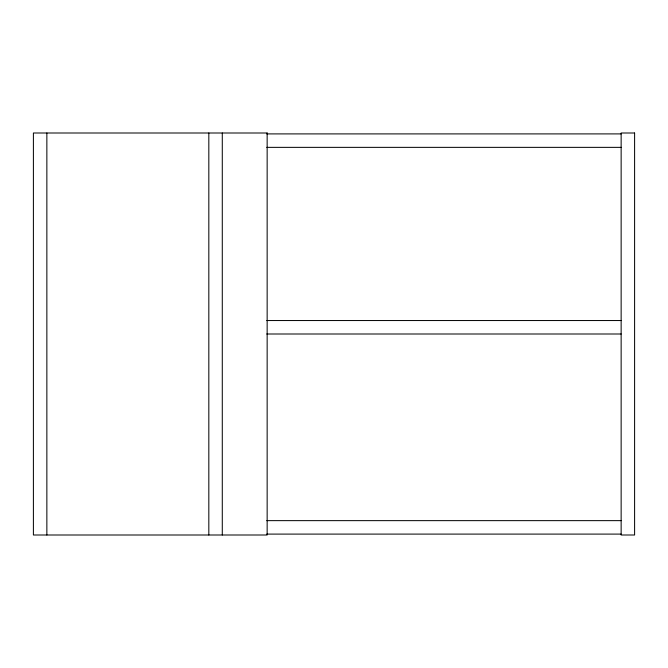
<?xml version="1.0" encoding="UTF-8"?>
<svg xmlns="http://www.w3.org/2000/svg" width="668" height="668" viewBox="0 0 668 668"><rect width="100%" height="100%" fill="white"/><g stroke="black" fill="none" stroke-linecap="round" stroke-linejoin="round"><path stroke-width="1" d="M266.774 133.901L621.14 133.901M266.774 147.361L621.14 147.361M266.774 320.54L621.14 320.54M266.774 334L621.14 334M266.774 520.639L621.14 520.639M266.774 534.099L621.14 534.099M222.285 132.999L222.285 535.001M208.825 132.999L208.825 535.001M46.86 132.999L46.86 535.001M267.15 132.999L33.4 132.999L33.4 535.001L267.15 535.001L267.15 132.999M634.6 132.999L621.14 132.999L621.14 535.001L634.6 535.001L634.6 132.999"/></g></svg>
